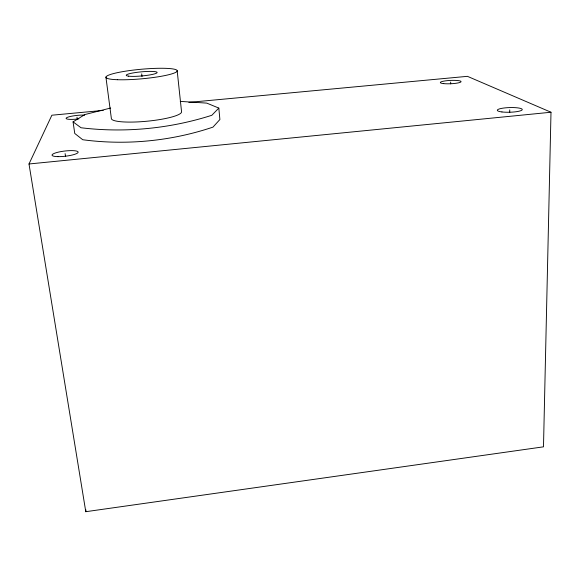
<?xml version="1.0" encoding="UTF-8"?>
<svg xmlns="http://www.w3.org/2000/svg" width="580" height="580" viewBox="0 0 580 580"><rect width="100%" height="100%" fill="white"/><g stroke="black" fill="none" stroke-linecap="round" stroke-linejoin="round"><path stroke-width="0.87" d="M509.718 112.593L509.74 109.881M188.892 102.392L467.429 76.335L551 112.237L543.489 446.832L85.782 511.698L29 163.981L51.874 115.21L103.254 110.403M85.782 511.698L85.942 509.907M180.235 101.384L206.777 103.117L218.819 108.083L211.823 115.282C169.882 128.716 124.751 133.052 81.033 127.759L73.073 121.865L84.832 114.565L110.671 108.01M29 163.981L551 112.237M65.112 153.599L65.511 156.281M73.073 121.865L74.755 133.458L82.744 139.737C126.244 145.544 171.375 141.136 212.969 127.121L219.893 119.524L218.819 108.083M76.988 117.218L77.249 119.009M105.908 77.067L111.338 118.247A35.278 6.112 -5.5 0 0 146.776 121.242A35.278 6.112 -5.5 0 0 181.54 111.606L177.168 70.68M141.694 73.863L142.013 76.538M450.66 82.063L450.682 83.875M78.815 118.856A10.947 1.827 -6.1 0 1 66.591 117.762A10.947 1.827 -6.1 0 1 84.651 115.144M501.954 111.947A12.492 2.335 -1.7 0 0 522.116 109.917A12.492 2.335 -1.7 0 0 505.26 107.858A12.492 2.335 -1.7 0 0 501.954 111.947M57.92 156.636A13.166 2.617 -6.7 0 0 78.141 152.315A13.166 2.617 -6.7 0 0 59.182 151.946A13.166 2.617 -6.7 0 0 57.92 156.636M443.714 83.629A10.396 1.675 -2.6 0 0 460.839 81.99A10.396 1.675 -2.6 0 0 447.477 80.627A10.396 1.675 -2.6 0 0 443.714 83.629M117.341 79.714A35.793 4.785 -5.2 0 0 176.313 72.007A35.793 4.785 -5.2 0 0 130.986 70.39A35.793 4.785 -5.2 0 0 117.341 79.714M128.448 76.139A15.493 2.066 -5.2 0 0 155.165 73.696A15.493 2.066 -5.2 0 0 141.375 71.84A15.493 2.066 -5.2 0 0 128.448 76.139"/></g></svg>
